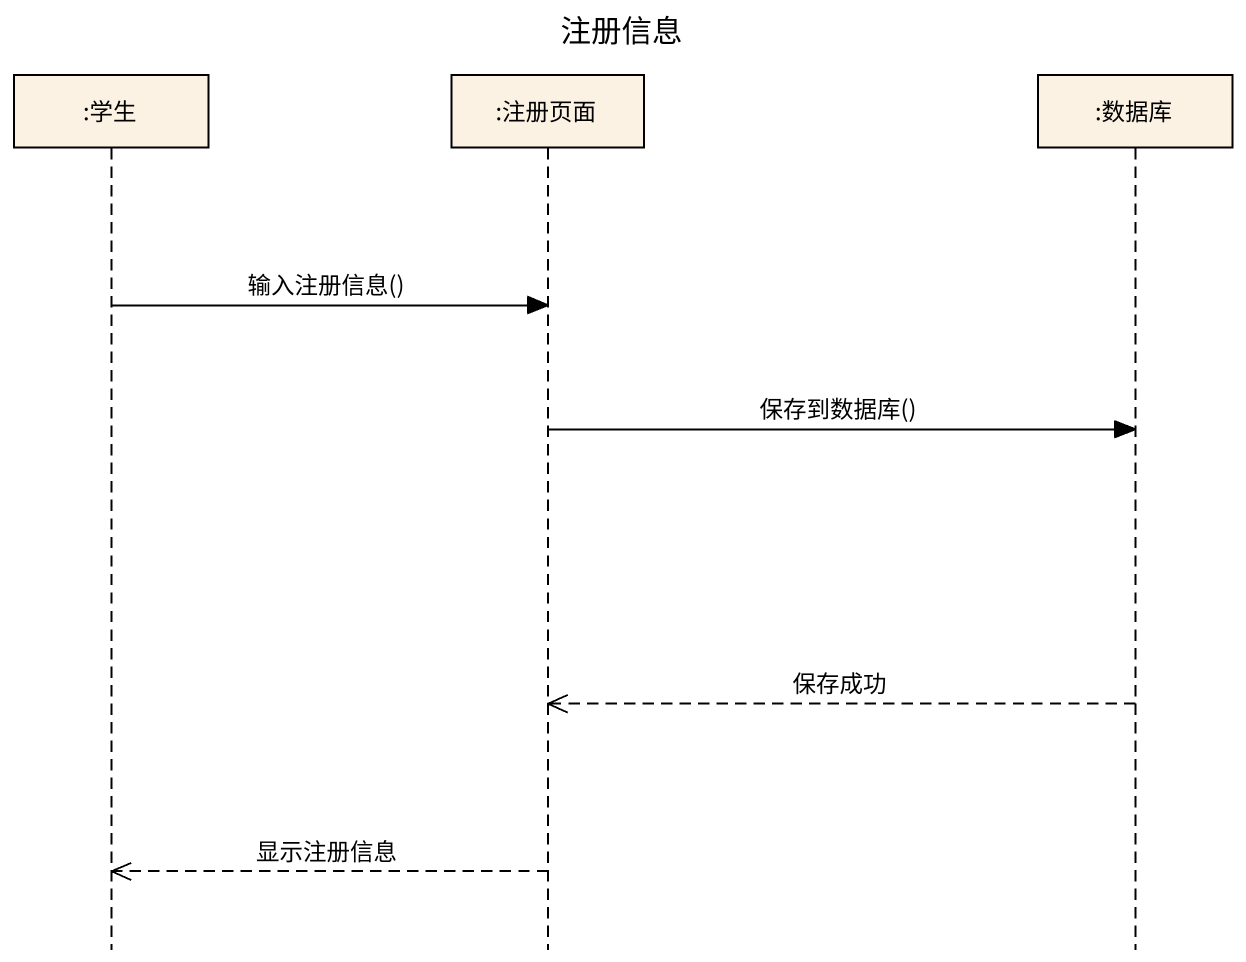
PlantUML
@startuml
title 注册信息
hide footbox
participant ":学生" as 学生
participant ":注册页面" as 注册页面
participant ":数据库" as 数据库

学生 -> 注册页面 : 输入注册信息()
注册页面 -> 数据库 : 保存到数据库()
数据库 -->> 注册页面 : 保存成功
注册页面 -->> 学生 : 显示注册信息
@enduml
